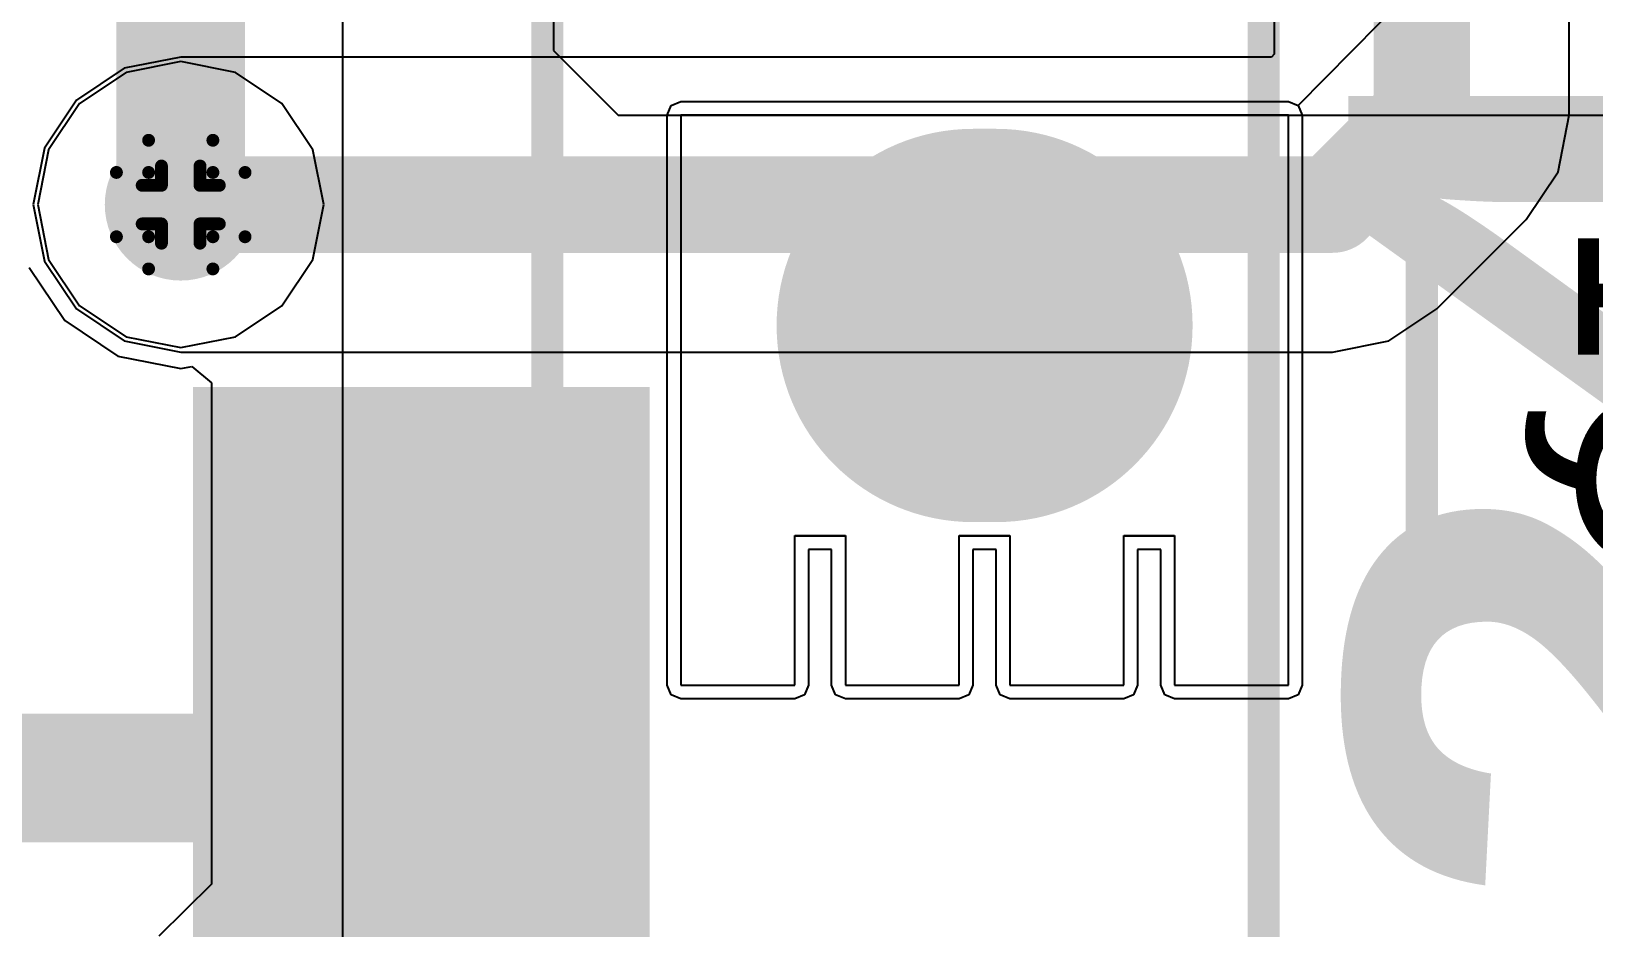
# Model space of a CAD drawing. Header units: inches. Extents: x 0 to 198, y 0 to 199.
# Drawn here: x 5.9645 to 6.2075, y 3.8167 to 3.9561 of the extents above; entities that cross this region are included whole.
import ezdxf

# ---------------------------------------------------------------- set-up
doc = ezdxf.new("R2010")
doc.units = ezdxf.units.IN
doc.header["$MEASUREMENT"] = 0
for name, color, linetype in [('Bottom Layer', 5, 'Continuous'), ('Bottom Overlay', 54, 'Continuous'), ('Bottom Paste', 16, 'Continuous'), ('Bottom Solder', 6, 'Continuous'), ('Drill Drawing', 1, 'Continuous'), ('Layer 1', 16, 'Continuous'), ('Layer 2', 76, 'Continuous'), ('Top Layer', 1, 'Continuous'), ('Top Overlay', 2, 'Continuous'), ('Top Paste', 8, 'Continuous'), ('Top Solder', 216, 'Continuous'), ('Via Holes', 16, 'Continuous')]:
    doc.layers.add(name, color=color, linetype=linetype)
doc.styles.add('Arial', font='', dxfattribs={"height": 0.2})
doc.styles.add('Arial Black_Bold', font='', dxfattribs={"height": 0.2})
doc.styles.get('Arial').set_extended_font_data('Arial')
doc.styles.get('Arial Black_Bold').set_extended_font_data('Arial Black', bold=True)

# ---------------------------------------------------------------- blocks, each defined once
blk = doc.blocks.new('P____DI_3333_8_B_198')
at = {"layer": 'Bottom Layer'}
h = blk.add_hatch(color=5, dxfattribs=at)
edge = h.paths.add_edge_path()
edge.add_arc((0.03819, -0.00177), 0.02657, 180, 360)
edge.add_line((0.06476, -0.00177), (0.06476, 0.00178))
edge.add_arc((0.03819, 0.00178), 0.02657, 0, 180)
edge.add_line((0.01162, 0.00178), (0.01162, -0.00177))
at = {"layer": 'Bottom Paste'}
h = blk.add_hatch(color=16, dxfattribs=at)
edge = h.paths.add_edge_path()
edge.add_arc((0.03819, -0.00177), 0.02657, 180, 360)
edge.add_line((0.06476, -0.00177), (0.06476, 0.00178))
edge.add_arc((0.03819, 0.00178), 0.02657, 0, 180)
edge.add_line((0.01162, 0.00178), (0.01162, -0.00177))
at = {"layer": 'Bottom Solder'}
h = blk.add_hatch(color=6, dxfattribs=at)
edge = h.paths.add_edge_path()
edge.add_arc((0.03819, -0.00177), 0.03057, 180, 360)
edge.add_line((0.06876, -0.00177), (0.06876, 0.00178))
edge.add_arc((0.03819, 0.00178), 0.03057, 0, 180)
edge.add_line((0.00762, 0.00178), (0.00762, -0.00177))
at = {"layer": 'Bottom Layer'}
for p, q in [((0.09409, 0.04724), (0.00551, 0.04724)), ((0.00551, 0.04724), (0.00551, -0.04724)), ((0.09409, 0.02953), (0.09409, 0.04724)), ((0.07086, 0.02165), (0.07086, 0.02953)), ((0.07086, 0.02953), (0.09409, 0.02953)), ((0.09409, 0.02165), (0.07086, 0.02165)), ((0.09409, 0.00394), (0.09409, 0.02165)), ((0.07086, -0.00394), (0.07086, 0.00394)), ((0.07086, 0.00394), (0.09409, 0.00394)), ((0.09409, -0.00394), (0.07086, -0.00394)), ((0.09409, -0.02165), (0.09409, -0.00394)), ((0.07086, -0.02953), (0.07086, -0.02165)), ((0.07086, -0.02165), (0.09409, -0.02165)), ((0.09409, -0.02953), (0.07086, -0.02953)), ((0.09409, -0.04724), (0.09409, -0.02953)), ((0.00551, -0.04724), (0.00551, -0.04724)), ((0.00551, -0.04724), (0.09409, -0.04724))]:
    blk.add_line(p, q, dxfattribs=at)
at = {"layer": 'Bottom Overlay'}
for points in [[(0.08011, 0.06799, 0.005, 0.005, 0), (-0.038, 0.06799, 0.005, 0.005, 0)], [(0.08011, -0.06799, 0.005, 0.005, 0), (-0.038, -0.06799, 0.005, 0.005, 0)]]:
    blk.add_lwpolyline(points, format="xyseb", dxfattribs=at)
for points in [[(0.07886, 0.06799, 0.0025, 0.0025, 1), (0.08136, 0.06799, 0.0025, 0.0025, 1)], [(0.07886, -0.06799, 0.0025, 0.0025, 1), (0.08136, -0.06799, 0.0025, 0.0025, 1)]]:
    blk.add_lwpolyline(points, format="xyseb", close=True, dxfattribs=at)
at = {"layer": 'Bottom Paste'}
for p, q in [((0.09409, 0.04724), (0.00551, 0.04724)), ((0.00551, 0.04724), (0.00551, -0.04724)), ((0.09409, 0.04724), (0.09409, 0.04724)), ((0.09409, 0.02953), (0.09409, 0.04724)), ((0.07087, 0.02165), (0.07087, 0.02953)), ((0.07087, 0.02953), (0.09409, 0.02953)), ((0.09409, 0.02165), (0.07087, 0.02165)), ((0.09409, 0.00394), (0.09409, 0.02165)), ((0.07087, -0.00394), (0.07087, 0.00394)), ((0.07087, 0.00394), (0.09409, 0.00394)), ((0.09409, -0.00394), (0.07087, -0.00394)), ((0.09409, -0.02165), (0.09409, -0.00394)), ((0.07087, -0.02953), (0.07087, -0.02165)), ((0.07087, -0.02165), (0.09409, -0.02165)), ((0.09409, -0.02953), (0.07087, -0.02953)), ((0.09409, -0.04724), (0.09409, -0.02953)), ((0.00551, -0.04724), (0.09409, -0.04724))]:
    blk.add_line(p, q, dxfattribs=at)
at = {"layer": 'Bottom Solder'}
for p, q in [((0.004, 0.04875), (-194.81684, 192.1262)), ((0.00338, 0.04724), (0.004, 0.04875)), ((0.004, 0.04875), (0.00551, 0.04938)), ((0.00551, 0.04938), (0.09409, 0.04938)), ((0.09409, 0.04938), (0.0956, 0.04875)), ((0.0956, 0.04875), (0.09622, 0.04724)), ((0.00338, -0.04724), (0.00338, 0.04724)), ((0.09622, 0.04724), (0.09622, 0.02953)), ((0.09622, 0.02953), (0.0956, 0.02802)), ((0.09409, 0.0274), (0.073, 0.0274)), ((0.073, 0.0274), (0.073, 0.02379)), ((0.0956, 0.02802), (0.09409, 0.0274)), ((0.073, 0.02379), (0.09409, 0.02379)), ((0.09409, 0.02379), (0.0956, 0.02316)), ((0.0956, 0.02316), (0.09622, 0.02165)), ((0.09622, 0.02165), (0.09622, 0.00394)), ((0.0956, 0.00243), (0.09409, 0.00181)), ((0.09622, 0.00394), (0.0956, 0.00243)), ((0.09409, 0.00181), (0.073, 0.00181)), ((0.073, 0.00181), (0.073, -0.00181)), ((0.073, -0.00181), (0.09409, -0.00181)), ((0.09409, -0.00181), (0.0956, -0.00243)), ((0.0956, -0.00243), (0.09622, -0.00394)), ((0.09622, -0.00394), (0.09622, -0.02165)), ((0.09622, -0.02165), (0.0956, -0.02316)), ((0.09409, -0.02378), (0.073, -0.02378)), ((0.073, -0.02378), (0.073, -0.0274)), ((0.0956, -0.02316), (0.09409, -0.02378)), ((0.073, -0.0274), (0.09409, -0.0274)), ((0.09409, -0.0274), (0.0956, -0.02802)), ((0.0956, -0.02802), (0.09622, -0.02953)), ((0.09622, -0.02953), (0.09622, -0.04724)), ((0.004, -0.04875), (0.00338, -0.04724)), ((0.09622, -0.04724), (0.0956, -0.04875)), ((0.00551, -0.04938), (0.004, -0.04875)), ((0.09409, -0.04938), (0.00551, -0.04938)), ((0.0956, -0.04875), (0.09409, -0.04938))]:
    blk.add_line(p, q, dxfattribs=at)
blk = doc.blocks.new('RVT1H470M0607_374')
at = {"layer": 'Top Layer'}
blk.add_hatch(color=1, dxfattribs=at).paths.add_polyline_path([(0.04134, 0.0315), (0.17913, 0.0315), (0.17913, -0.0315), (0.04134, -0.0315)])
at = {"layer": 'Top Paste'}
blk.add_hatch(color=8, dxfattribs=at).paths.add_polyline_path([(0.04134, 0.0315), (0.17913, 0.0315), (0.17913, -0.0315), (0.04134, -0.0315)])
at = {"layer": 'Top Solder'}
blk.add_hatch(color=216, dxfattribs=at).paths.add_polyline_path([(0.03734, 0.0355), (0.18313, 0.0355), (0.18313, -0.0355), (0.03734, -0.0355)])
at = {"layer": 'Top Overlay'}
blk.add_lwpolyline([(0.13076, 0.131, 0.005, 0.005, 0), (-0.07224, 0.131, 0.005, 0.005, 0)], format="xyseb", dxfattribs=at)

msp = doc.modelspace()

# ---------------------------------------------------------------- hatches: boundary and pattern name
at = {"layer": 'Bottom Layer'}
h = msp.add_hatch(color=5, dxfattribs=at)
edge = h.paths.add_edge_path()
edge.add_arc((5.98773, 3.92913), 0.01181, 0, 360)
at = {"layer": 'Layer 1'}
h = msp.add_hatch(color=16, dxfattribs=at)
edge = h.paths.add_edge_path()
edge.add_arc((5.98773, 3.92913), 0.01181, 0, 360)
at = {"layer": 'Layer 2'}
h = msp.add_hatch(color=76, dxfattribs=at)
edge = h.paths.add_edge_path()
edge.add_arc((5.98773, 3.92913), 0.01181, 0, 360)
at = {"layer": 'Top Layer'}
h = msp.add_hatch(color=1, dxfattribs=at)
edge = h.paths.add_edge_path()
edge.add_arc((5.98773, 3.92913), 0.01181, 0, 360)
at = {"layer": 'Via Holes'}
h = msp.add_hatch(color=7, dxfattribs=at)
edge = h.paths.add_edge_path()
edge.add_arc((5.98773, 3.92913), 0.00591, 0, 360)

# ---------------------------------------------------------------- linework, layer by layer
at = {"layer": 'Bottom Layer'}
for p, q in [((6.01292, 3.815), (6.01292, 4.10097)), ((6.04567, 4.10097), (6.04567, 3.95308)), ((6.04567, 3.95308), (6.05574, 3.94302)), ((6.05574, 3.94302), (6.26898, 3.94302)), ((5.96418, 3.91937), (5.9697, 3.91111)), ((5.9697, 3.91111), (5.97797, 3.90558)), ((5.97797, 3.90558), (5.98773, 3.90364)), ((5.98773, 3.90364), (5.98944, 3.90398)), ((5.98944, 3.90398), (5.99253, 3.90144)), ((5.99253, 3.90144), (5.99253, 3.8235)), ((5.99253, 3.8235), (5.98434, 3.81539))]:
    msp.add_line(p, q, dxfattribs=at)
msp.add_lwpolyline([(5.98773, 3.92913, 0.02, 0.02, 0), (5.98773, 4.07695, 0.02, 0.02, 0)], format="xyseb", dxfattribs=at)
msp.add_lwpolyline([(5.98273, 3.92913, 0.01, 0.01, 1), (5.99273, 3.92913, 0.01, 0.01, 1)], format="xyseb", close=True, dxfattribs=at)
at = {"layer": 'Drill Drawing'}
for points in [[(5.98273, 3.93413, 0.002, 0.002, 0), (5.98273, 3.93913, 0.002, 0.002, 0)], [(5.98273, 3.93913, 0.002, 0.002, 0), (5.99273, 3.93913, 0.002, 0.002, 0)], [(5.99273, 3.93413, 0.002, 0.002, 0), (5.99273, 3.93913, 0.002, 0.002, 0)], [(5.97773, 3.92413, 0.002, 0.002, 0), (5.97773, 3.93413, 0.002, 0.002, 0)], [(5.97773, 3.93413, 0.002, 0.002, 0), (5.98273, 3.93413, 0.002, 0.002, 0)], [(5.98473, 3.93213, 0.002, 0.002, 0), (5.98473, 3.93513, 0.002, 0.002, 0)], [(5.98473, 3.93513, 0.002, 0.002, 0), (5.99073, 3.93513, 0.002, 0.002, 0)], [(5.99073, 3.93213, 0.002, 0.002, 0), (5.99073, 3.93513, 0.002, 0.002, 0)], [(5.99273, 3.93413, 0.002, 0.002, 0), (5.99773, 3.93413, 0.002, 0.002, 0)], [(5.99773, 3.92413, 0.002, 0.002, 0), (5.99773, 3.93413, 0.002, 0.002, 0)], [(5.98173, 3.92613, 0.002, 0.002, 0), (5.98173, 3.93213, 0.002, 0.002, 0)], [(5.98173, 3.93213, 0.002, 0.002, 0), (5.98473, 3.93213, 0.002, 0.002, 0)], [(5.99073, 3.93213, 0.002, 0.002, 0), (5.99373, 3.93213, 0.002, 0.002, 0)], [(5.99373, 3.92613, 0.002, 0.002, 0), (5.99373, 3.93213, 0.002, 0.002, 0)], [(5.98173, 3.92613, 0.002, 0.002, 0), (5.98473, 3.92613, 0.002, 0.002, 0)], [(5.98473, 3.92313, 0.002, 0.002, 0), (5.98473, 3.92613, 0.002, 0.002, 0)], [(5.99073, 3.92613, 0.002, 0.002, 0), (5.99373, 3.92613, 0.002, 0.002, 0)], [(5.99073, 3.92313, 0.002, 0.002, 0), (5.99073, 3.92613, 0.002, 0.002, 0)], [(5.97773, 3.92413, 0.002, 0.002, 0), (5.98273, 3.92413, 0.002, 0.002, 0)], [(5.98273, 3.91913, 0.002, 0.002, 0), (5.98273, 3.92413, 0.002, 0.002, 0)], [(5.98473, 3.92313, 0.002, 0.002, 0), (5.99073, 3.92313, 0.002, 0.002, 0)], [(5.99273, 3.92413, 0.002, 0.002, 0), (5.99773, 3.92413, 0.002, 0.002, 0)], [(5.99273, 3.91913, 0.002, 0.002, 0), (5.99273, 3.92413, 0.002, 0.002, 0)], [(5.98273, 3.91913, 0.002, 0.002, 0), (5.99273, 3.91913, 0.002, 0.002, 0)]]:
    msp.add_lwpolyline(points, format="xyseb", dxfattribs=at)
for points in [[(5.98223, 3.93913, 0.001, 0.001, 1), (5.98323, 3.93913, 0.001, 0.001, 1)], [(5.98223, 3.93913, 0.001, 0.001, 1), (5.98323, 3.93913, 0.001, 0.001, 1)], [(5.99223, 3.93913, 0.001, 0.001, 1), (5.99323, 3.93913, 0.001, 0.001, 1)], [(5.99223, 3.93913, 0.001, 0.001, 1), (5.99323, 3.93913, 0.001, 0.001, 1)], [(5.97723, 3.93413, 0.001, 0.001, 1), (5.97823, 3.93413, 0.001, 0.001, 1)], [(5.97723, 3.93413, 0.001, 0.001, 1), (5.97823, 3.93413, 0.001, 0.001, 1)], [(5.98223, 3.93413, 0.001, 0.001, 1), (5.98323, 3.93413, 0.001, 0.001, 1)], [(5.98223, 3.93413, 0.001, 0.001, 1), (5.98323, 3.93413, 0.001, 0.001, 1)], [(5.98423, 3.93513, 0.001, 0.001, 1), (5.98523, 3.93513, 0.001, 0.001, 1)], [(5.98423, 3.93513, 0.001, 0.001, 1), (5.98523, 3.93513, 0.001, 0.001, 1)], [(5.99023, 3.93513, 0.001, 0.001, 1), (5.99123, 3.93513, 0.001, 0.001, 1)], [(5.99023, 3.93513, 0.001, 0.001, 1), (5.99123, 3.93513, 0.001, 0.001, 1)], [(5.99223, 3.93413, 0.001, 0.001, 1), (5.99323, 3.93413, 0.001, 0.001, 1)], [(5.99223, 3.93413, 0.001, 0.001, 1), (5.99323, 3.93413, 0.001, 0.001, 1)], [(5.99723, 3.93413, 0.001, 0.001, 1), (5.99823, 3.93413, 0.001, 0.001, 1)], [(5.99723, 3.93413, 0.001, 0.001, 1), (5.99823, 3.93413, 0.001, 0.001, 1)], [(5.98123, 3.93213, 0.001, 0.001, 1), (5.98223, 3.93213, 0.001, 0.001, 1)], [(5.98123, 3.93213, 0.001, 0.001, 1), (5.98223, 3.93213, 0.001, 0.001, 1)], [(5.98423, 3.93213, 0.001, 0.001, 1), (5.98523, 3.93213, 0.001, 0.001, 1)], [(5.98423, 3.93213, 0.001, 0.001, 1), (5.98523, 3.93213, 0.001, 0.001, 1)], [(5.99023, 3.93213, 0.001, 0.001, 1), (5.99123, 3.93213, 0.001, 0.001, 1)], [(5.99023, 3.93213, 0.001, 0.001, 1), (5.99123, 3.93213, 0.001, 0.001, 1)], [(5.99323, 3.93213, 0.001, 0.001, 1), (5.99423, 3.93213, 0.001, 0.001, 1)], [(5.99323, 3.93213, 0.001, 0.001, 1), (5.99423, 3.93213, 0.001, 0.001, 1)], [(5.98123, 3.92613, 0.001, 0.001, 1), (5.98223, 3.92613, 0.001, 0.001, 1)], [(5.98123, 3.92613, 0.001, 0.001, 1), (5.98223, 3.92613, 0.001, 0.001, 1)], [(5.98423, 3.92613, 0.001, 0.001, 1), (5.98523, 3.92613, 0.001, 0.001, 1)], [(5.98423, 3.92613, 0.001, 0.001, 1), (5.98523, 3.92613, 0.001, 0.001, 1)], [(5.99023, 3.92613, 0.001, 0.001, 1), (5.99123, 3.92613, 0.001, 0.001, 1)], [(5.99023, 3.92613, 0.001, 0.001, 1), (5.99123, 3.92613, 0.001, 0.001, 1)], [(5.99323, 3.92613, 0.001, 0.001, 1), (5.99423, 3.92613, 0.001, 0.001, 1)], [(5.99323, 3.92613, 0.001, 0.001, 1), (5.99423, 3.92613, 0.001, 0.001, 1)], [(5.97723, 3.92413, 0.001, 0.001, 1), (5.97823, 3.92413, 0.001, 0.001, 1)], [(5.97723, 3.92413, 0.001, 0.001, 1), (5.97823, 3.92413, 0.001, 0.001, 1)], [(5.98223, 3.92413, 0.001, 0.001, 1), (5.98323, 3.92413, 0.001, 0.001, 1)], [(5.98223, 3.92413, 0.001, 0.001, 1), (5.98323, 3.92413, 0.001, 0.001, 1)], [(5.98423, 3.92313, 0.001, 0.001, 1), (5.98523, 3.92313, 0.001, 0.001, 1)], [(5.98423, 3.92313, 0.001, 0.001, 1), (5.98523, 3.92313, 0.001, 0.001, 1)], [(5.99023, 3.92313, 0.001, 0.001, 1), (5.99123, 3.92313, 0.001, 0.001, 1)], [(5.99023, 3.92313, 0.001, 0.001, 1), (5.99123, 3.92313, 0.001, 0.001, 1)], [(5.99223, 3.92413, 0.001, 0.001, 1), (5.99323, 3.92413, 0.001, 0.001, 1)], [(5.99223, 3.92413, 0.001, 0.001, 1), (5.99323, 3.92413, 0.001, 0.001, 1)], [(5.99723, 3.92413, 0.001, 0.001, 1), (5.99823, 3.92413, 0.001, 0.001, 1)], [(5.99723, 3.92413, 0.001, 0.001, 1), (5.99823, 3.92413, 0.001, 0.001, 1)], [(5.98223, 3.91913, 0.001, 0.001, 1), (5.98323, 3.91913, 0.001, 0.001, 1)], [(5.98223, 3.91913, 0.001, 0.001, 1), (5.98323, 3.91913, 0.001, 0.001, 1)], [(5.99223, 3.91913, 0.001, 0.001, 1), (5.99323, 3.91913, 0.001, 0.001, 1)], [(5.99223, 3.91913, 0.001, 0.001, 1), (5.99323, 3.91913, 0.001, 0.001, 1)]]:
    msp.add_lwpolyline(points, format="xyseb", close=True, dxfattribs=at)
at = {"layer": 'Layer 1'}
for p, q in [((5.98773, 3.95137), (5.97922, 3.94967)), ((5.99624, 3.94967), (5.98773, 3.95137)), ((5.97922, 3.94967), (5.972, 3.94485)), ((6.00345, 3.94485), (5.99624, 3.94967)), ((5.972, 3.94485), (5.96718, 3.93764)), ((6.00827, 3.93764), (6.00345, 3.94485)), ((5.96718, 3.93764), (5.96549, 3.92913)), ((6.00997, 3.92913), (6.00827, 3.93764)), ((5.96549, 3.92913), (5.96718, 3.92062)), ((6.00827, 3.92062), (6.00997, 3.92913)), ((5.96718, 3.92062), (5.972, 3.9134)), ((6.00345, 3.9134), (6.00827, 3.92062)), ((5.972, 3.9134), (5.97922, 3.90858)), ((5.99624, 3.90858), (6.00345, 3.9134)), ((5.97922, 3.90858), (5.98773, 3.90689)), ((5.98773, 3.90689), (5.99624, 3.90858))]:
    msp.add_line(p, q, dxfattribs=at)
at = {"layer": 'Layer 2'}
for p, q in [((6.15778, 3.98653), (6.15778, 3.95252)), ((6.20366, 3.94302), (6.20366, 3.98653)), ((5.98773, 3.95207), (5.97895, 3.95032)), ((6.15733, 3.95207), (5.98773, 3.95207)), ((6.15778, 3.95252), (6.15733, 3.95207)), ((5.97895, 3.95032), (5.97151, 3.94535)), ((5.97151, 3.94535), (5.96653, 3.93791)), ((6.20192, 3.93424), (6.20366, 3.94302)), ((5.96653, 3.93791), (5.96479, 3.92913)), ((6.19694, 3.9268), (6.20192, 3.93424)), ((5.96479, 3.92913), (5.96653, 3.92035)), ((6.18306, 3.91291), (6.19694, 3.9268)), ((5.96653, 3.92035), (5.97151, 3.91291)), ((5.97151, 3.91291), (5.97895, 3.90793)), ((6.17561, 3.90793), (6.18306, 3.91291)), ((5.97895, 3.90793), (5.98773, 3.90619)), ((6.16683, 3.90619), (6.17561, 3.90793)), ((5.98773, 3.90619), (6.16683, 3.90619))]:
    msp.add_line(p, q, dxfattribs=at)
for points in [[(6.18072, 3.94302, 0.015, 0.015, 0), (6.18072, 3.98653, 0.015, 0.015, 0)], [(6.16683, 3.92913, 0.015, 0.015, 0), (6.18072, 3.94302, 0.015, 0.015, 0)], [(5.98773, 3.92913, 0.015, 0.015, 0), (6.16683, 3.92913, 0.015, 0.015, 0)]]:
    msp.add_lwpolyline(points, format="xyseb", dxfattribs=at)
for points in [[(6.17697, 3.94302, 0.0075, 0.0075, 1), (6.18447, 3.94302, 0.0075, 0.0075, 1)], [(6.17697, 3.94302, 0.0075, 0.0075, 1), (6.18447, 3.94302, 0.0075, 0.0075, 1)], [(5.98398, 3.92913, 0.0075, 0.0075, 1), (5.99148, 3.92913, 0.0075, 0.0075, 1)], [(6.16308, 3.92913, 0.0075, 0.0075, 1), (6.17058, 3.92913, 0.0075, 0.0075, 1)], [(6.16308, 3.92913, 0.0075, 0.0075, 1), (6.17058, 3.92913, 0.0075, 0.0075, 1)]]:
    msp.add_lwpolyline(points, format="xyseb", close=True, dxfattribs=at)
at = {"layer": 'Top Layer'}
for p, q in [((5.98773, 3.95137), (5.97922, 3.94967)), ((5.99624, 3.94967), (5.98773, 3.95137)), ((5.97922, 3.94967), (5.972, 3.94485)), ((6.00345, 3.94485), (5.99624, 3.94967)), ((5.972, 3.94485), (5.96718, 3.93764)), ((6.00827, 3.93764), (6.00345, 3.94485)), ((5.96718, 3.93764), (5.96549, 3.92913)), ((6.00997, 3.92913), (6.00827, 3.93764)), ((5.96549, 3.92913), (5.96718, 3.92062)), ((6.00827, 3.92062), (6.00997, 3.92913)), ((5.96718, 3.92062), (5.972, 3.9134)), ((6.00345, 3.9134), (6.00827, 3.92062)), ((5.972, 3.9134), (5.97922, 3.90858)), ((5.99624, 3.90858), (6.00345, 3.9134)), ((5.97922, 3.90858), (5.98773, 3.90689)), ((5.98773, 3.90689), (5.99624, 3.90858))]:
    msp.add_line(p, q, dxfattribs=at)
msp.add_lwpolyline([(5.92432, 3.84, 0.02, 0.02, 0), (6.01302, 3.84, 0.02, 0.02, 0)], format="xyseb", dxfattribs=at)
msp.add_lwpolyline([(6.00802, 3.84, 0.01, 0.01, 1), (6.01802, 3.84, 0.01, 0.01, 1)], format="xyseb", close=True, dxfattribs=at)

# ---------------------------------------------------------------- block references
at = {"rotation": 270}
for name, p in [('P____DI_3333_8_B_198', (6.11273, 3.94853)), ('RVT1H470M0607_374', (6.02513, 3.93813))]:
    msp.add_blockref(name, p, dxfattribs=at)

# ---------------------------------------------------------------- texts
at = {"layer": 'Bottom Overlay', "style": 'Arial', "text_generation_flag": 2}
msp.add_text('Q1', height=0.03, rotation=270, dxfattribs=at).set_placement((6.205, 3.87001))
at = {"layer": 'Top Overlay', "style": 'Arial Black_Bold'}
msp.add_text('24V-ADP', height=0.07874, rotation=90, dxfattribs=at).set_placement((6.24803, 3.81819))

doc.saveas('drawing.dxf')
